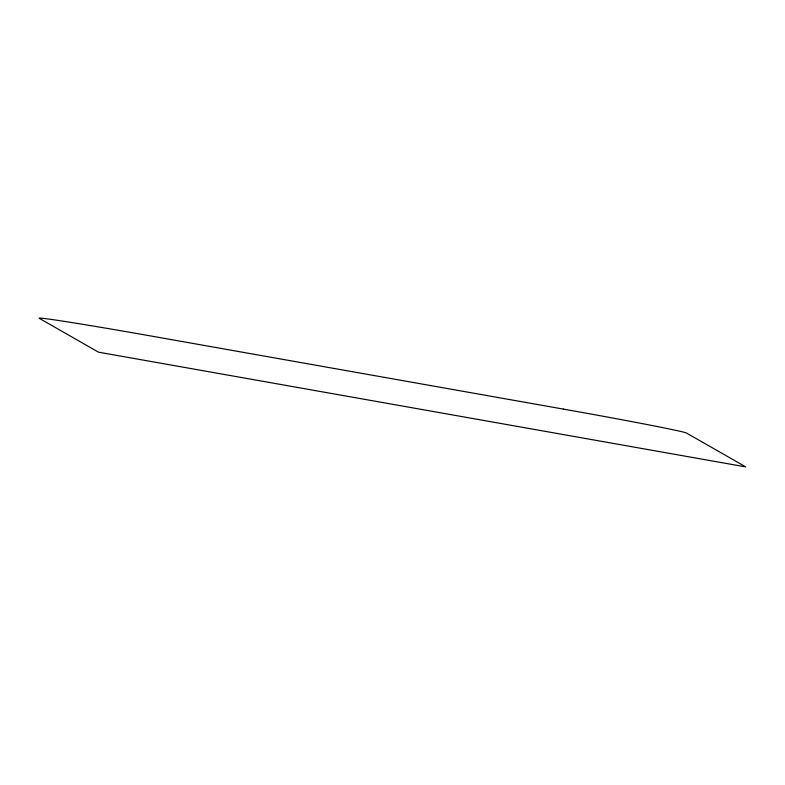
<?xml version="1.0" encoding="UTF-8"?>
<svg xmlns="http://www.w3.org/2000/svg" width="785" height="785" viewBox="0 0 785 785"><rect width="100%" height="100%" fill="white"/><g stroke="black" fill="none" stroke-linecap="round" stroke-linejoin="round"><path stroke-width="1.18" d="M563.404 409.103L151.534 336.098A119.654 2.09 10.1 0 0 39.25 318.317L98.527 352.18L745.75 466.898L686.473 433.035A119.654 2.09 10.1 0 0 563.404 409.103"/></g></svg>
